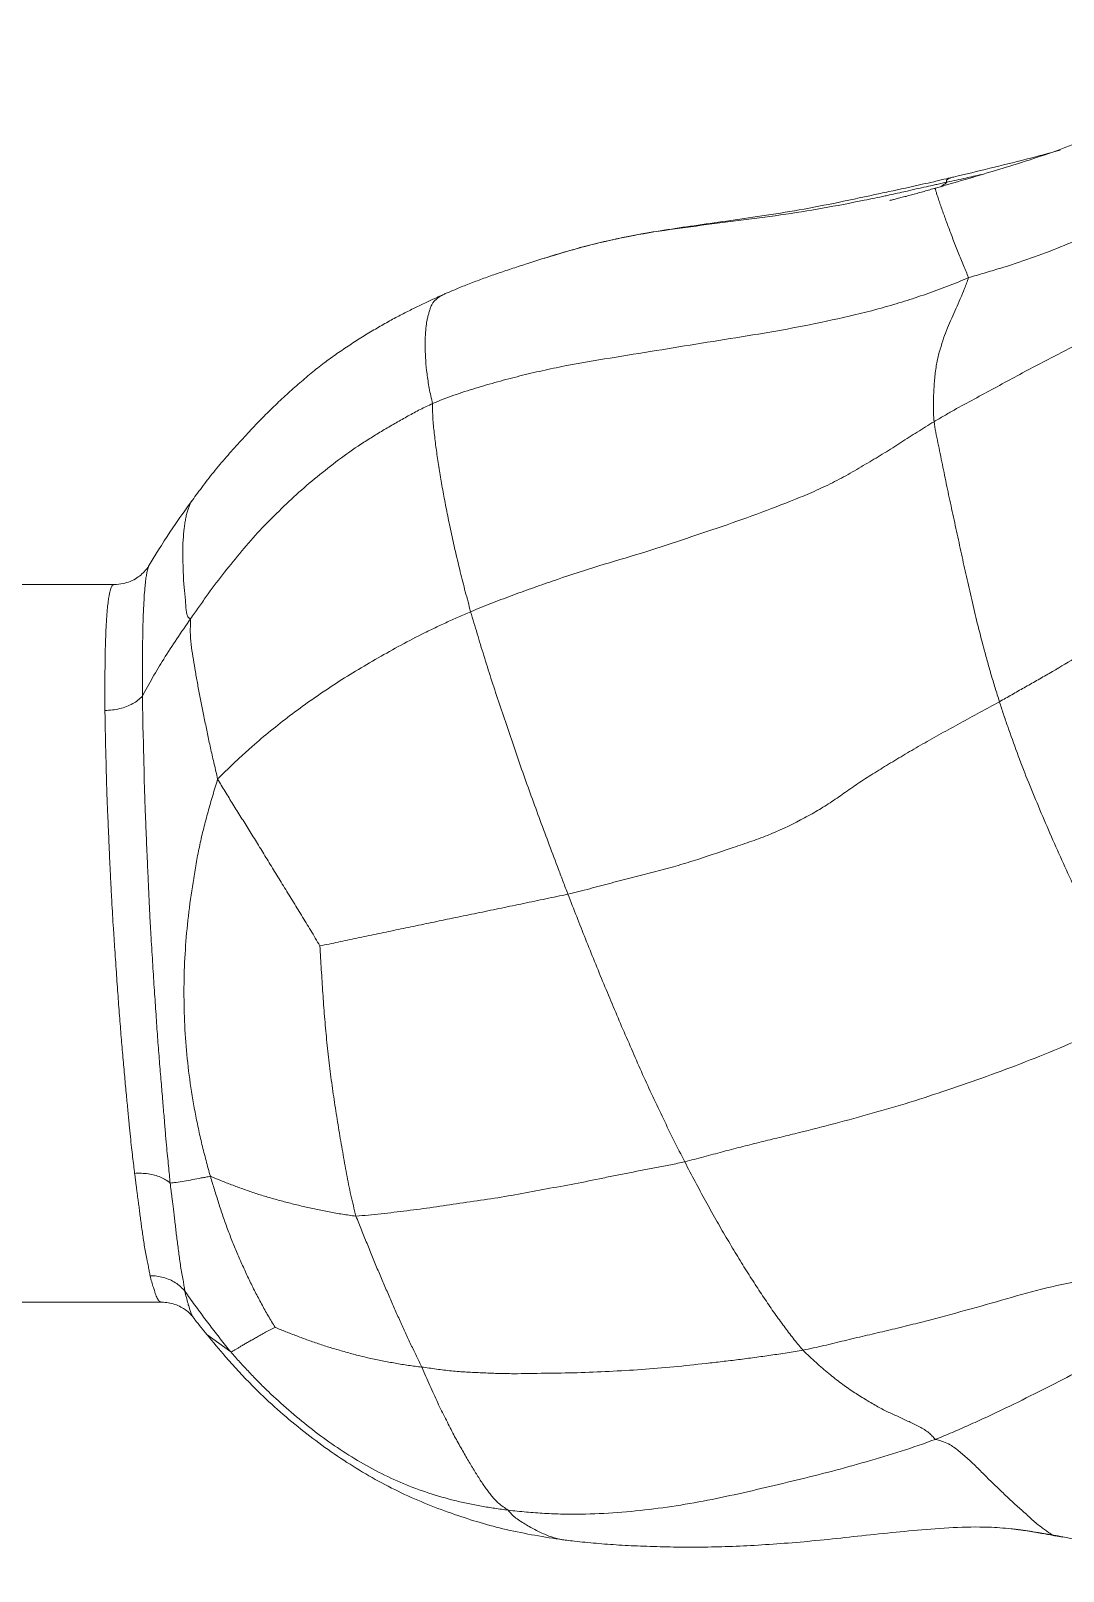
# Model space of a CAD drawing. Header units: inches. Extents: x 149964 to 151052, y -48230 to -47460.
# Drawn here: x 150529.54 to 150541.73, y -47993.75 to -47975.58 of the extents above; entities that cross this region are included whole.
import ezdxf

# ---------------------------------------------------------------- set-up
doc = ezdxf.new("R2010")
doc.units = ezdxf.units.IN
doc.header["$LTSCALE"] = 2
doc.header["$MEASUREMENT"] = 0
doc.layers.add('PRODUCT', color=1, linetype='CONTINUOUS', lineweight=15)

# ---------------------------------------------------------------- blocks, each defined once
blk = doc.blocks.new('20160720.142037')
at = {"layer": 'PRODUCT', "linetype": 'ByBlock'}
for p, q in [((-4.233, -5.61), (-4.233, -10.514)), ((4.233, -5.61), (4.233, -9.955)), ((4.462, -10.366), (4.461, -10.366)), ((-4.411, -10.884), (-4.411, -10.885)), ((5.229, -10.876), (5.23, -10.877)), ((-4.82, -11.33), (-4.614, -11.046)), ((-4.614, -11.046), (-4.613, -11.045)), ((7.664, -13.86), (7.664, -13.861)), ((8.092, -15.06), (8.082, -15.027)), ((-6.906, -20.536), (-6.908, -20.554)), ((-6.98, -21.034), (-7.006, -21.145))]:
    blk.add_line(p, q, dxfattribs=at)
for points, start_tangent, end_tangent in [([(0, -9.956), (-0.303, -9.976), (-0.587, -9.996), (-0.854, -10.016), (-1.106, -10.036), (-1.346, -10.057), (-1.576, -10.077), (-1.791, -10.097), (-1.98, -10.115), (-2.142, -10.131), (-2.283, -10.145), (-2.407, -10.158), (-2.518, -10.171), (-2.621, -10.183), (-2.713, -10.194)], (-0.997724, -0.067435), (-0.992614, -0.121319)), ([(2.748, -9.844), (2.624, -9.846), (2.502, -9.848), (2.378, -9.851), (2.252, -9.854), (2.121, -9.858), (1.982, -9.861), (1.831, -9.865), (1.663, -9.871), (1.473, -9.879), (1.265, -9.888), (1.051, -9.897), (0.848, -9.907), (0.665, -9.916), (0.498, -9.925), (0.337, -9.934), (0.174, -9.944), (0, -9.956)], (-0.99991, -0.013416), (-0.997726, -0.067396)), ([(4.233, -9.955), (4.231, -9.945), (4.224, -9.935), (4.213, -9.927), (4.197, -9.919), (4.175, -9.911), (4.143, -9.902), (4.098, -9.893), (4.038, -9.883), (3.959, -9.874), (3.857, -9.866), (3.73, -9.858), (3.585, -9.852), (3.433, -9.847), (3.283, -9.845), (3.138, -9.844), (3.001, -9.843), (2.871, -9.843), (2.748, -9.844)], (0.002104, 0.999998), (-0.999915, -0.013055)), ([(2.917, -10.286), (2.828, -10.172), (2.769, -10.018), (2.748, -9.844)], (-0.750926, 0.660386), (-0.006872, 0.999976)), ([(4.233, -9.955), (4.244, -10.058), (4.312, -10.222), (4.411, -10.331), (4.461, -10.366)], (0.000429, -1), (0.858242, -0.513245)), ([(-2.713, -10.194), (-2.75, -10.199), (-2.791, -10.204), (-2.836, -10.21), (-2.884, -10.216), (-2.937, -10.223), (-2.994, -10.23), (-3.057, -10.239), (-3.126, -10.248), (-3.2, -10.257), (-3.276, -10.267), (-3.35, -10.277), (-3.425, -10.288), (-3.502, -10.299), (-3.581, -10.312), (-3.663, -10.326), (-3.743, -10.342), (-3.813, -10.356), (-3.871, -10.367), (-3.922, -10.378)], (-0.992612, -0.121328), (-0.97572, -0.219022)), ([(-2.829, -10.614), (-2.759, -10.501), (-2.719, -10.356), (-2.713, -10.194)], (0.660416, 0.7509), (-0.064156, 0.99794)), ([(2.917, -10.286), (2.787, -10.288), (2.659, -10.291), (2.529, -10.293), (2.397, -10.297), (2.257, -10.3), (2.11, -10.304), (1.951, -10.307), (1.775, -10.312), (1.576, -10.319), (1.356, -10.328), (1.131, -10.337), (0.917, -10.347), (0.724, -10.355), (0.548, -10.363), (0.38, -10.371), (0.21, -10.38), (0.026, -10.391)], (-0.999886, -0.015087), (-0.99815, -0.0608)), ([(4.461, -10.366), (4.459, -10.365), (4.443, -10.357), (4.419, -10.35), (4.385, -10.341), (4.338, -10.333), (4.275, -10.324), (4.192, -10.315), (4.084, -10.307), (3.951, -10.3), (3.798, -10.294), (3.639, -10.29), (3.481, -10.288), (3.329, -10.287), (3.183, -10.286), (3.045, -10.286), (2.917, -10.286)], (-0.859094, 0.511817), (-0.999958, -0.00912)), ([(3.829, -10.855), (3.592, -10.693), (3.352, -10.537), (3.137, -10.407), (2.917, -10.286)], (-0.818732, 0.574175), (-0.885502, 0.464636)), ([(-4.411, -10.885), (-4.366, -10.845), (-4.29, -10.741), (-4.239, -10.592), (-4.233, -10.515)], (0.795048, 0.606546), (0.000005, 1)), ([(-3.922, -10.378), (-3.994, -10.396), (-4.059, -10.415), (-4.109, -10.431), (-4.146, -10.444), (-4.174, -10.456), (-4.196, -10.467), (-4.213, -10.479), (-4.226, -10.493), (-4.233, -10.51), (-4.233, -10.514)], (-0.975331, -0.220748), (0.010569, -0.999944)), ([(-4.103, -10.787), (-4.003, -10.675), (-3.941, -10.534), (-3.922, -10.378)], (0.777486, 0.6289), (-0.028283, 0.9996)), ([(0.026, -10.391), (-0.294, -10.411), (-0.594, -10.43), (-0.874, -10.449), (-1.139, -10.467), (-1.391, -10.487), (-1.634, -10.507), (-1.861, -10.526), (-2.06, -10.543), (-2.231, -10.557), (-2.379, -10.57), (-2.509, -10.582), (-2.625, -10.594), (-2.732, -10.604), (-2.829, -10.614)], (-0.998149, -0.06082), (-0.99433, -0.106334)), ([(4.462, -10.366), (4.538, -10.412), (4.952, -10.68), (5.23, -10.877)], (0.858452, -0.512894), (0.808161, -0.588961)), ([(-2.829, -10.614), (-2.868, -10.618), (-2.911, -10.624), (-2.959, -10.63), (-3.011, -10.636), (-3.067, -10.644), (-3.128, -10.651), (-3.195, -10.659), (-3.269, -10.668), (-3.348, -10.677), (-3.427, -10.686), (-3.504, -10.696), (-3.585, -10.707), (-3.665, -10.717), (-3.746, -10.728), (-3.832, -10.74), (-3.915, -10.754), (-3.99, -10.769), (-4.052, -10.779), (-4.103, -10.787)], (-0.994507, -0.104672), (-0.983965, -0.178364)), ([(-2.748, -11.089), (-2.758, -11.034), (-2.767, -10.981), (-2.787, -10.878), (-2.805, -10.779), (-2.819, -10.684), (-2.829, -10.614)], (-0.177799, 0.984067), (-0.120756, 0.992682)), ([(-4.103, -10.787), (-4.187, -10.846), (-4.348, -10.964), (-4.507, -11.084), (-4.665, -11.205), (-4.743, -11.266), (-4.82, -11.33)], (-0.826183, -0.563401), (-0.762881, -0.646539)), ([(-4.614, -11.046), (-4.443, -10.909), (-4.411, -10.884)], (0.77282, 0.634626), (0.793525, 0.608538)), ([(-4.103, -10.787), (-4.177, -10.805), (-4.249, -10.824), (-4.303, -10.84), (-4.341, -10.852), (-4.37, -10.863), (-4.393, -10.874), (-4.411, -10.884)], (-0.981695, -0.190459), (-0.790995, -0.611822)), ([(1.939, -11.174), (1.746, -11.116), (1.552, -11.061), (1.357, -11.009), (1.161, -10.963), (0.964, -10.924), (0.767, -10.891), (0.371, -10.834), (-0.026, -10.796), (-0.423, -10.778), (-0.819, -10.78), (-1.213, -10.802), (-1.603, -10.844), (-1.99, -10.907), (-2.182, -10.946), (-2.372, -10.989), (-2.561, -11.037), (-2.748, -11.089)], (-0.954532, 0.29811), (-0.959264, -0.282512)), ([(1.939, -11.174), (2.026, -11.154), (2.113, -11.134), (2.286, -11.094), (2.453, -11.058), (2.618, -11.024), (2.779, -10.991), (2.937, -10.96), (3.092, -10.931), (3.241, -10.905), (3.385, -10.881), (3.526, -10.86), (3.674, -10.851), (3.751, -10.852), (3.829, -10.855)], (0.972733, 0.231929), (0.998543, -0.053968)), ([(3.829, -10.855), (3.833, -10.845), (3.838, -10.837), (3.853, -10.823), (3.873, -10.813), (3.898, -10.807), (3.954, -10.799), (4.014, -10.796), (4.071, -10.792), (4.124, -10.787), (4.175, -10.781), (4.226, -10.776), (4.325, -10.77), (4.421, -10.767), (4.512, -10.764), (4.598, -10.762), (4.759, -10.767), (4.897, -10.779), (4.961, -10.788), (5.02, -10.798), (5.073, -10.811), (5.121, -10.825), (5.164, -10.841), (5.203, -10.859), (5.229, -10.876)], (0.264224, 0.964461), (0.807758, -0.589514)), ([(6.367, -13.71), (6.297, -13.563), (6.221, -13.421), (6.141, -13.28), (6.06, -13.14), (5.976, -13.002), (5.889, -12.865), (5.703, -12.601), (5.504, -12.347), (5.294, -12.103), (5.072, -11.87), (4.842, -11.645), (4.599, -11.434), (4.349, -11.231), (4.092, -11.04), (3.961, -10.947), (3.829, -10.855)], (-0.399686, 0.916652), (-0.823999, 0.566591)), ([(5.229, -10.876), (5.31, -10.936), (5.492, -11.073), (5.672, -11.22), (5.846, -11.373), (6.017, -11.529), (6.179, -11.683), (6.332, -11.837), (6.476, -11.989), (6.612, -12.143), (6.741, -12.296), (6.861, -12.449), (6.97, -12.601), (7.07, -12.751), (7.167, -12.901), (7.258, -13.054), (7.342, -13.203), (7.419, -13.347), (7.488, -13.484), (7.553, -13.617), (7.612, -13.744), (7.664, -13.86)], (0.808305, -0.588764), (0.403333, -0.915053)), ([(-4.876, -11.267), (-4.614, -11.045)], (0.752872, 0.658167), (0.774682, 0.632351)), ([(-2.748, -11.089), (-2.827, -11.112), (-2.905, -11.136), (-3.062, -11.185), (-3.217, -11.236), (-3.371, -11.291), (-3.523, -11.349), (-3.673, -11.411), (-3.82, -11.477), (-3.967, -11.545), (-4.111, -11.617), (-4.253, -11.692), (-4.393, -11.77), (-4.462, -11.811), (-4.53, -11.851)], (-0.963021, -0.269427), (-0.858488, -0.512833)), ([(-3.218, -12.806), (-3.195, -12.647), (-3.168, -12.49), (-3.137, -12.334), (-3.103, -12.182), (-3.066, -12.033), (-3.028, -11.887), (-2.987, -11.745), (-2.944, -11.605), (-2.897, -11.47), (-2.848, -11.339), (-2.798, -11.212), (-2.748, -11.089)], (0.13708, 0.99056), (0.381841, 0.924228)), ([(-0.03, -12.381), (0.062, -12.326), (0.153, -12.272), (0.331, -12.163), (0.506, -12.056), (0.678, -11.95), (0.847, -11.846), (1.014, -11.744), (1.177, -11.644), (1.336, -11.545), (1.49, -11.449), (1.642, -11.354), (1.791, -11.262), (1.865, -11.217), (1.939, -11.174)], (0.856877, 0.515521), (0.86799, 0.496583)), ([(3.912, -14.159), (3.849, -14.012), (3.783, -13.867), (3.715, -13.723), (3.646, -13.581), (3.5, -13.304), (3.349, -13.034), (3.192, -12.769), (3.029, -12.513), (2.861, -12.266), (2.686, -12.027), (2.506, -11.799), (2.323, -11.581), (2.228, -11.476), (2.132, -11.373), (2.036, -11.272), (1.939, -11.174)], (-0.385252, 0.922811), (-0.710846, 0.703347)), ([(-6.905, -14.538), (-6.723, -13.932), (-6.463, -13.302), (-6.122, -12.699), (-5.701, -12.119), (-5.219, -11.585), (-4.876, -11.267)], (0.23777, 0.971321), (0.752872, 0.658167)), ([(-4.82, -11.33), (-4.941, -11.436), (-5.059, -11.546), (-5.175, -11.658), (-5.288, -11.773), (-5.505, -12.012), (-5.711, -12.26), (-5.903, -12.52), (-6.079, -12.791), (-6.236, -13.072), (-6.372, -13.364), (-6.484, -13.665), (-6.573, -13.973), (-6.609, -14.129), (-6.639, -14.285), (-6.664, -14.443), (-6.686, -14.602)], (-0.763054, -0.646335), (-0.124362, -0.992237)), ([(-4.53, -11.851), (-4.562, -11.786), (-4.594, -11.725), (-4.625, -11.67), (-4.655, -11.619), (-4.682, -11.571), (-4.707, -11.526), (-4.731, -11.485), (-4.753, -11.447), (-4.774, -11.414), (-4.792, -11.385), (-4.808, -11.357), (-4.82, -11.33)], (-0.430679, 0.902505), (-0.365736, 0.930719)), ([(-4.998, -13.582), (-4.989, -13.503), (-4.978, -13.426), (-4.966, -13.348), (-4.953, -13.27), (-4.924, -13.116), (-4.892, -12.963), (-4.856, -12.813), (-4.816, -12.666), (-4.774, -12.522), (-4.729, -12.381), (-4.681, -12.243), (-4.631, -12.108), (-4.581, -11.978), (-4.556, -11.914), (-4.53, -11.851)], (0.109875, 0.993945), (0.379843, 0.925051)), ([(-3.218, -12.806), (-3.094, -12.775), (-2.97, -12.746), (-2.719, -12.695), (-2.463, -12.649), (-2.205, -12.605), (-1.943, -12.563), (-1.678, -12.524), (-1.409, -12.49), (-1.137, -12.46), (-0.862, -12.435), (-0.586, -12.415), (-0.309, -12.397), (-0.17, -12.389), (-0.03, -12.381)], (0.96784, 0.251567), (0.99891, 0.046687)), ([(0.579, -15.307), (0.526, -15.046), (0.471, -14.784), (0.417, -14.524), (0.363, -14.265), (0.31, -14.009), (0.258, -13.758), (0.207, -13.514), (0.158, -13.277), (0.109, -13.045), (0.062, -12.817), (0.015, -12.597), (-0.03, -12.381)], (-0.194655, 0.980872), (-0.19967, 0.979863)), ([(-4.998, -13.582), (-4.934, -13.55), (-4.868, -13.519), (-4.734, -13.455), (-4.596, -13.391), (-4.455, -13.326), (-4.31, -13.262), (-4.161, -13.197), (-4.01, -13.131), (-3.857, -13.066), (-3.7, -13.001), (-3.542, -12.936), (-3.381, -12.871), (-3.218, -12.806)], (0.895615, 0.44483), (0.931253, 0.364374)), ([(-2.577, -16.685), (-2.611, -16.519), (-2.643, -16.351), (-2.676, -16.183), (-2.71, -16.014), (-2.743, -15.846), (-2.777, -15.678), (-2.844, -15.344), (-2.904, -15.011), (-2.965, -14.682), (-3.019, -14.357), (-3.066, -14.033), (-3.113, -13.717), (-3.154, -13.406), (-3.19, -13.102), (-3.205, -12.953), (-3.218, -12.806)], (-0.220474, 0.975393), (-0.087242, 0.996187)), ([(-4.998, -13.582), (-5.108, -13.63), (-5.215, -13.677), (-5.318, -13.724), (-5.418, -13.77), (-5.513, -13.816), (-5.604, -13.862), (-5.692, -13.906), (-5.777, -13.949), (-5.931, -14.033), (-6.071, -14.114), (-6.2, -14.19), (-6.317, -14.263), (-6.422, -14.334), (-6.47, -14.37), (-6.517, -14.406), (-6.562, -14.445), (-6.605, -14.489), (-6.646, -14.542), (-6.686, -14.602)], (-0.919446, -0.393217), (-0.550675, -0.834719)), ([(-4.799, -18.081), (-4.831, -17.892), (-4.858, -17.701), (-4.885, -17.51), (-4.91, -17.319), (-4.933, -17.127), (-4.955, -16.936), (-4.995, -16.555), (-5.027, -16.175), (-5.049, -15.794), (-5.065, -15.415), (-5.071, -15.037), (-5.076, -14.663), (-5.073, -14.477), (-5.066, -14.293), (-5.057, -14.111), (-5.043, -13.933), (-5.022, -13.756), (-4.998, -13.582)], (-0.189162, 0.981946), (0.128423, 0.991719)), ([(6.367, -13.71), (6.459, -13.689), (6.548, -13.67), (6.635, -13.656), (6.718, -13.644), (6.876, -13.629), (7.019, -13.622), (7.148, -13.623), (7.262, -13.632), (7.315, -13.638), (7.364, -13.647), (7.409, -13.658), (7.451, -13.67), (7.493, -13.683), (7.531, -13.699), (7.564, -13.72), (7.593, -13.747), (7.62, -13.78), (7.644, -13.82), (7.664, -13.86)], (0.971521, 0.236954), (0.402438, -0.915447)), ([(3.912, -14.159), (4.029, -14.128), (4.148, -14.096), (4.381, -14.037), (4.607, -13.983), (4.828, -13.933), (5.043, -13.888), (5.25, -13.848), (5.452, -13.811), (5.648, -13.779), (5.836, -13.752), (6.019, -13.729), (6.196, -13.713), (6.283, -13.71), (6.367, -13.71)], (0.964331, 0.264699), (0.999791, -0.020432)), ([(7.853, -20.034), (7.752, -19.785), (7.659, -19.532), (7.574, -19.277), (7.498, -19.018), (7.368, -18.491), (7.259, -17.959), (7.166, -17.422), (7.08, -16.884), (6.992, -16.346), (6.905, -15.807), (6.811, -15.27), (6.755, -15.003), (6.693, -14.739), (6.624, -14.477), (6.549, -14.217), (6.465, -13.96), (6.367, -13.71)], (-0.388553, 0.921427), (-0.400148, 0.916451)), ([(7.664, -13.861), (7.672, -13.88), (7.7, -13.944), (7.728, -14.013), (7.758, -14.085), (7.787, -14.16), (7.817, -14.238), (7.845, -14.316), (7.874, -14.394), (7.901, -14.474), (7.929, -14.554), (7.956, -14.636), (7.984, -14.721), (8.012, -14.808), (8.042, -14.903), (8.073, -14.998), (8.082, -15.027)], (0.402068, -0.91561), (0.298853, -0.954299)), ([(0.579, -15.307), (0.726, -15.251), (0.871, -15.196), (1.161, -15.087), (1.45, -14.979), (1.737, -14.874), (2.021, -14.773), (2.303, -14.675), (2.581, -14.58), (2.856, -14.487), (3.127, -14.399), (3.394, -14.315), (3.524, -14.275), (3.653, -14.236), (3.782, -14.197), (3.912, -14.159)], (0.933426, 0.35877), (0.963019, 0.269435)), ([(6.154, -19.626), (6.032, -19.429), (5.907, -19.235), (5.785, -19.041), (5.666, -18.843), (5.546, -18.638), (5.433, -18.427), (5.332, -18.211), (5.239, -17.99), (5.064, -17.536), (4.898, -17.066), (4.738, -16.587), (4.582, -16.103), (4.435, -15.612), (4.273, -15.122), (4.188, -14.879), (4.1, -14.637), (4.008, -14.397), (3.912, -14.159)], (-0.508809, 0.860879), (-0.382826, 0.923821)), ([(-7.041, -15.295), (-6.925, -14.626), (-6.905, -14.538)], (0.125268, 0.992123), (0.23777, 0.971321)), ([(-6.686, -14.602), (-6.733, -14.642), (-6.779, -14.692), (-6.821, -14.753), (-6.861, -14.818), (-6.933, -14.952), (-6.991, -15.083), (-7.028, -15.209), (-7.039, -15.273)], (-0.814206, -0.580576), (-0.132862, -0.991135)), ([(-6.686, -14.602), (-6.708, -14.816), (-6.724, -15.031), (-6.732, -15.246), (-6.733, -15.462), (-6.714, -15.891), (-6.671, -16.319), (-6.608, -16.744), (-6.526, -17.165), (-6.432, -17.583), (-6.332, -18), (-6.228, -18.415), (-6.114, -18.827), (-5.99, -19.238), (-5.851, -19.64)], (-0.118076, -0.993005), (0.352302, -0.935887)), ([(8.082, -15.027), (8.084, -15.035)], (0.298853, -0.954299), (0.298474, -0.954418)), ([(8.084, -15.035), (8.092, -15.06)], (0.298474, -0.954418), (0.297185, -0.95482)), ([(8.084, -15.035), (8.112, -15.125)], (0.298376, -0.954449), (0.292578, -0.956242)), ([(8.203, -15.439), (8.176, -15.343), (8.092, -15.06)], (-0.26121, 0.965282), (-0.297193, 0.954817)), ([(8.112, -15.125), (8.201, -15.432), (8.281, -15.751), (8.352, -16.089), (8.413, -16.44), (8.466, -16.796), (8.521, -17.177), (8.581, -17.594), (8.652, -18.036), (8.741, -18.497), (8.846, -18.991), (8.868, -19.093)], (0.292578, -0.956242), (0.209078, -0.977899)), ([(-6.906, -20.536), (-6.887, -20.272), (-6.892, -19.852), (-6.922, -19.431), (-6.961, -19.026), (-7.004, -18.624), (-7.045, -18.232), (-7.077, -17.86), (-7.101, -17.505), (-7.116, -17.163), (-7.122, -16.836), (-7.12, -16.513), (-7.111, -16.198), (-7.097, -15.909), (-7.077, -15.639), (-7.052, -15.384), (-7.041, -15.287)], (0.109413, 0.993996), (0.11909, 0.992883)), ([(-7.039, -15.273), (-7.04, -15.287)], (-0.132862, -0.991135), (-0.11722, -0.993106)), ([(-2.577, -16.685), (-2.327, -16.558), (-2.07, -16.433), (-1.808, -16.309), (-1.545, -16.188), (-1.279, -16.071), (-1.012, -15.955), (-0.746, -15.842), (-0.479, -15.73), (-0.213, -15.621), (0.052, -15.514), (0.316, -15.41), (0.579, -15.307)], (0.889277, 0.457369), (0.933461, 0.35868)), ([(2.851, -20.398), (2.723, -20.164), (2.597, -19.935), (2.474, -19.71), (2.352, -19.493), (2.231, -19.286), (2.113, -19.09), (1.999, -18.904), (1.886, -18.729), (1.77, -18.563), (1.658, -18.4), (1.554, -18.231), (1.456, -18.052), (1.274, -17.661), (1.196, -17.449), (1.122, -17.231), (0.973, -16.783), (0.903, -16.551), (0.838, -16.312), (0.776, -16.067), (0.712, -15.817), (0.645, -15.564), (0.579, -15.307)], (-0.481638, 0.876371), (-0.237515, 0.971384)), ([(8.207, -15.453), (8.203, -15.439)], (-0.259647, 0.965704), (-0.26121, 0.965282)), ([(8.828, -19.101), (8.817, -19.049), (8.766, -18.803), (8.672, -18.31), (8.592, -17.815), (8.527, -17.317), (8.462, -16.819), (8.392, -16.322), (8.299, -15.83), (8.207, -15.453)], (-0.210978, 0.977491), (-0.259647, 0.965704)), ([(-4.799, -18.081), (-4.74, -18.03), (-4.676, -17.978), (-4.536, -17.871), (-4.386, -17.761), (-4.222, -17.648), (-4.047, -17.532), (-3.863, -17.414), (-3.67, -17.295), (-3.468, -17.174), (-3.257, -17.052), (-3.038, -16.93), (-2.811, -16.808), (-2.577, -16.685)], (0.752444, 0.658656), (0.888549, 0.458781)), ([(-0.826, -22.021), (-1.037, -21.565), (-1.235, -21.106), (-1.421, -20.645), (-1.589, -20.189), (-1.747, -19.732), (-1.891, -19.286), (-2.02, -18.842), (-2.138, -18.407), (-2.246, -17.983), (-2.297, -17.771), (-2.349, -17.559), (-2.403, -17.345), (-2.459, -17.129), (-2.518, -16.909), (-2.577, -16.685)], (-0.42831, 0.903632), (-0.243846, 0.969814)), ([(-5.851, -19.64), (-5.812, -19.606), (-5.773, -19.564), (-5.736, -19.513), (-5.702, -19.455), (-5.642, -19.331), (-5.582, -19.204), (-5.525, -19.078), (-5.457, -18.947), (-5.377, -18.812), (-5.289, -18.673), (-5.189, -18.531), (-5.075, -18.385), (-4.945, -18.234), (-4.799, -18.081)], (0.78882, 0.614624), (0.709044, 0.705165)), ([(-3.497, -23.809), (-3.564, -23.573), (-3.625, -23.337), (-3.681, -23.102), (-3.732, -22.866), (-3.814, -22.389), (-3.891, -21.911), (-3.966, -21.433), (-4.065, -20.956), (-4.193, -20.481), (-4.328, -20.003), (-4.456, -19.527), (-4.516, -19.287), (-4.574, -19.047), (-4.63, -18.807), (-4.687, -18.567), (-4.745, -18.326), (-4.799, -18.081)], (-0.285346, 0.958425), (-0.199552, 0.979887)), ([(8.766, -19.115), (8.764, -19.106), (8.765, -19.11), (8.771, -19.136), (8.782, -19.18), (8.797, -19.235), (8.812, -19.296), (8.829, -19.36), (8.847, -19.426), (8.866, -19.494), (8.885, -19.561), (8.904, -19.627), (8.908, -19.642)], (-0.235195, 0.971948), (0.278923, -0.960313)), ([(8.947, -19.633), (8.926, -19.538), (8.871, -19.293), (8.828, -19.101)], (-0.219811, 0.975543), (-0.210978, 0.977491)), ([(8.868, -19.093), (8.954, -19.488)], (0.209078, -0.977899), (0.220885, -0.9753)), ([(6.154, -19.626), (6.254, -19.621), (6.351, -19.62), (6.445, -19.621), (6.537, -19.625), (6.626, -19.631), (6.711, -19.639), (6.792, -19.65), (6.869, -19.663), (7.01, -19.699), (7.138, -19.74), (7.26, -19.785), (7.373, -19.835), (7.487, -19.885), (7.604, -19.936), (7.726, -19.986), (7.789, -20.01), (7.853, -20.034)], (0.995199, 0.097873), (0.936373, -0.351005)), ([(8.954, -19.488), (8.985, -19.624)], (0.220885, -0.9753), (0.226409, -0.974032)), ([(8.985, -19.624), (8.991, -19.649)], (0.226409, -0.974032), (0.227056, -0.973882)), ([(-5.851, -19.64), (-5.863, -19.693), (-5.879, -19.739), (-5.915, -19.815), (-5.955, -19.876), (-5.997, -19.93), (-6.045, -19.985), (-6.096, -20.043), (-6.149, -20.1), (-6.206, -20.158), (-6.327, -20.278), (-6.441, -20.397), (-6.553, -20.514), (-6.658, -20.629), (-6.761, -20.744), (-6.812, -20.8), (-6.858, -20.855), (-6.898, -20.907), (-6.931, -20.952), (-6.959, -20.991), (-6.97, -21.01), (-6.98, -21.034)], (-0.188717, -0.982032), (-0.326075, -0.945344)), ([(-4.571, -22.298), (-4.729, -21.956), (-4.918, -21.571), (-5.12, -21.192), (-5.315, -20.81), (-5.504, -20.425), (-5.595, -20.231), (-5.683, -20.037), (-5.768, -19.843), (-5.851, -19.64)], (-0.396735, 0.917933), (-0.358899, 0.933376)), ([(2.851, -20.398), (3.015, -20.347), (3.176, -20.298), (3.332, -20.254), (3.483, -20.213), (3.777, -20.137), (4.055, -20.071), (4.327, -20.009), (4.595, -19.95), (4.862, -19.892), (5.128, -19.834), (5.391, -19.778), (5.521, -19.751), (5.649, -19.725), (5.777, -19.699), (5.905, -19.673), (6.031, -19.647), (6.154, -19.626)], (0.953116, 0.302607), (0.991569, 0.129578)), ([(7.608, -22.594), (7.558, -22.459), (7.507, -22.326), (7.456, -22.194), (7.405, -22.063), (7.297, -21.806), (7.184, -21.553), (7.062, -21.306), (6.935, -21.063), (6.808, -20.82), (6.68, -20.579), (6.55, -20.34), (6.421, -20.101), (6.291, -19.863), (6.223, -19.745), (6.154, -19.626)], (-0.335132, 0.942171), (-0.507808, 0.86147)), ([(7.853, -20.034), (7.996, -19.974), (8.151, -19.91), (8.308, -19.85), (8.384, -19.821), (8.458, -19.793), (8.529, -19.767), (8.598, -19.742), (8.666, -19.717), (8.732, -19.695), (8.794, -19.674), (8.821, -19.665), (8.846, -19.657), (8.866, -19.651), (8.882, -19.646), (8.894, -19.643), (8.898, -19.642), (8.902, -19.641), (8.905, -19.641), (8.907, -19.641), (8.908, -19.641), (8.908, -19.642)], (0.925605, 0.37849), (0.367733, -0.929932)), ([(8.908, -19.642), (9.114, -20.341), (9.346, -21.06), (9.6, -21.712), (9.872, -22.334), (10.182, -22.957), (10.489, -23.629), (10.765, -24.261)], (0.278254, -0.960508), (0.398786, -0.917044)), ([(8.925, -19.708), (8.931, -19.716), (8.954, -19.747), (8.981, -19.782)], (0.570371, -0.821387), (0.603853, -0.797096)), ([(8.953, -19.659), (8.947, -19.633)], (-0.219287, 0.97566), (-0.219811, 0.975543)), ([(8.981, -19.782), (8.953, -19.659)], (-0.215372, 0.976532), (-0.219287, 0.97566)), ([(8.981, -19.782), (8.983, -19.778), (8.987, -19.774), (8.99, -19.772), (8.994, -19.772), (9.002, -19.775), (9.011, -19.784), (9.019, -19.797), (9.027, -19.815), (9.034, -19.835), (9.04, -19.857)], (0.448319, 0.893874), (0.224726, -0.974422)), ([(9.07, -20.185), (9.028, -20), (8.981, -19.782)], (-0.218692, 0.975794), (-0.201811, 0.979424)), ([(8.991, -19.649), (9.02, -19.773)], (0.227056, -0.973882), (0.228512, -0.973541)), ([(9.02, -19.773), (9.04, -19.859)], (0.228512, -0.973541), (0.227834, -0.9737)), ([(9.04, -19.857), (9.249, -20.712), (9.358, -21.116)], (0.2307, -0.973025), (0.27511, -0.961413)), ([(9.459, -24.266), (9.403, -24.083), (9.344, -23.903), (9.217, -23.547), (9.082, -23.197), (8.941, -22.849), (8.799, -22.503), (8.649, -22.159), (8.502, -21.814), (8.358, -21.466), (8.215, -21.119), (8.081, -20.766), (7.962, -20.403), (7.907, -20.219), (7.853, -20.034)], (-0.277385, 0.960759), (-0.272461, 0.962167)), ([(-0.826, -22.021), (-0.683, -21.945), (-0.54, -21.871), (-0.248, -21.722), (0.052, -21.573), (0.357, -21.425), (0.667, -21.279), (0.981, -21.135), (1.298, -20.994), (1.617, -20.858), (1.935, -20.727), (2.25, -20.606), (2.557, -20.496), (2.705, -20.445), (2.851, -20.398)], (0.881529, 0.47213), (0.953687, 0.300801)), ([(4.932, -24.017), (4.845, -23.864), (4.762, -23.711), (4.678, -23.559), (4.591, -23.408), (4.503, -23.257), (4.415, -23.107), (4.238, -22.805), (4.062, -22.499), (3.886, -22.194), (3.71, -21.888), (3.533, -21.586), (3.359, -21.283), (3.185, -20.986), (3.1, -20.837), (3.016, -20.689), (2.933, -20.544), (2.851, -20.398)], (-0.508148, 0.86127), (-0.481591, 0.876396)), ([(-6.911, -20.579), (-6.913, -20.597), (-6.944, -20.813), (-6.951, -20.855)], (-0.118553, -0.992948), (-0.158284, -0.987394)), ([(-6.931, -20.723), (-6.908, -20.554)], (0.152217, 0.988347), (0.115025, 0.993363)), ([(-6.908, -20.554), (-6.911, -20.579)], (-0.113471, -0.993541), (-0.118553, -0.992948)), ([(-6.908, -20.554), (-6.906, -20.536)], (0.114169, 0.993461), (0.109413, 0.993996)), ([(-6.908, -20.554), (-6.907, -20.541), (-6.906, -20.536)], (0.115025, 0.993363), (0.110184, 0.993911)), ([(-6.951, -20.855), (-6.98, -21.034)], (-0.158284, -0.987394), (-0.162393, -0.986726)), ([(-6.961, -20.9), (-6.931, -20.723)], (0.173113, 0.984902), (0.152217, 0.988347)), ([(-7.006, -21.145), (-6.99, -21.059), (-6.985, -21.033)], (0.19394, 0.981013), (0.182579, 0.983191)), ([(-6.98, -21.034), (-7, -21.146)], (-0.163337, -0.98657), (-0.181941, -0.983309)), ([(-6.985, -21.033), (-6.961, -20.9)], (0.182579, 0.983191), (0.173113, 0.984902)), ([(-7, -21.146), (-7.03, -21.299), (-7.084, -21.568), (-7.137, -21.838), (-7.19, -22.106), (-7.245, -22.373), (-7.3, -22.64), (-7.381, -23.18), (-7.403, -23.724), (-7.391, -24.267), (-7.31, -24.802), (-7.189, -25.329), (-7.012, -25.836), (-6.772, -26.314), (-6.63, -26.539), (-6.474, -26.754), (-6.303, -26.957), (-6.115, -27.144)], (-0.181941, -0.983309), (0.741011, -0.671493))]:
    blk.add_spline(points, degree=3, dxfattribs=dict(at, start_tangent=start_tangent, end_tangent=end_tangent))

msp = doc.modelspace()

# ---------------------------------------------------------------- block references
at = {"layer": 'PRODUCT', "linetype": 'ByBlock', "rotation": 90}
msp.add_blockref('20160720.142037', (150520.575, -47986.345), dxfattribs=at)

doc.saveas('drawing.dxf')
